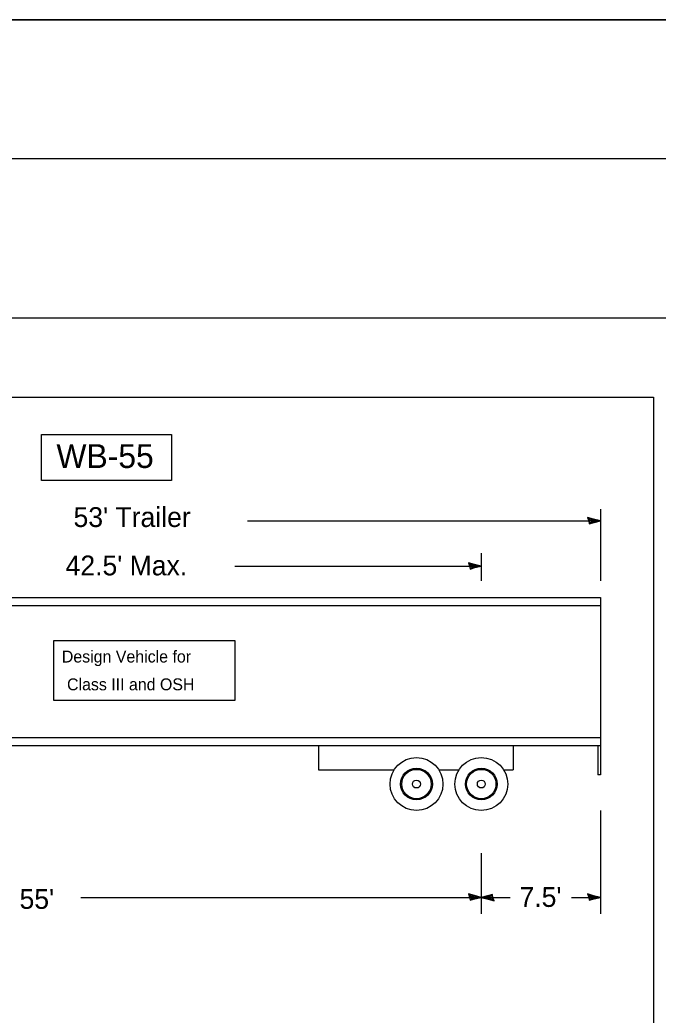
# Model space of a CAD drawing. Extents: x 2145173 to 2147094, y 2149363 to 2149822.
# Drawn here: x 2146719 to 2146765, y 2149731 to 2149802.8 of the extents above; entities that cross this region are included whole.
import ezdxf

# ---------------------------------------------------------------- set-up
doc = ezdxf.new("R2010")
doc.units = 0
for name, color, linetype in [('Design_EX_Roadway Dimensions', 7, 'Continuous'), ('Level 48', 7, 'Continuous'), ('Sheets_50 Reference Boundary', 7, 'Continuous'), ('Sheets_General Details', 7, 'Continuous'), ('Sheets_Printer Plotting Border', 7, 'Continuous'), ('Topo_Building', 7, 'Continuous')]:
    doc.layers.add(name, color=color, linetype=linetype)

msp = doc.modelspace()

# ---------------------------------------------------------------- linework, layer by layer
at = {"layer": 'Design_EX_Roadway Dimensions'}
for p, q in [((2146760.873, 2149767.479), (2146760.873, 2149762.3)), ((2146735.419, 2149766.623), (2146760.873, 2149766.623)), ((2146752.287, 2149764.292), (2146752.287, 2149762.3)), ((2146734.522, 2149763.358), (2146752.287, 2149763.358)), ((2146760.873, 2149745.732), (2146760.873, 2149738.263)), ((2146752.287, 2149742.641), (2146752.287, 2149738.263)), ((2146752.287, 2149742.641), (2146752.287, 2149738.263)), ((2146752.287, 2149742.641), (2146752.287, 2149738.263)), ((2146723.408, 2149739.463), (2146752.287, 2149739.463)), ((2146723.408, 2149739.463), (2146752.287, 2149739.463)), ((2146752.287, 2149739.463), (2146754.363, 2149739.463)), ((2146758.781, 2149739.463), (2146760.873, 2149739.463))]:
    msp.add_line(p, q, dxfattribs=at)
for points in [[(2146760.033, 2149766.641), (2146760.06, 2149766.417), (2146760.415, 2149766.518), (2146760.873, 2149766.623), (2146760.385, 2149766.742), (2146759.957, 2149766.875), (2146760.033, 2149766.641), (2146760.069, 2149766.495), (2146760.564, 2149766.623), (2146760.024, 2149766.793), (2146760.104, 2149766.6), (2146760.33, 2149766.628), (2146760.113, 2149766.687)], [(2146751.446, 2149763.376), (2146751.474, 2149763.152), (2146751.829, 2149763.253), (2146752.287, 2149763.358), (2146751.799, 2149763.477), (2146751.371, 2149763.61), (2146751.446, 2149763.376), (2146751.483, 2149763.23), (2146751.978, 2149763.358), (2146751.437, 2149763.528), (2146751.517, 2149763.335), (2146751.744, 2149763.363), (2146751.527, 2149763.422)], [(2146751.446, 2149739.486), (2146751.474, 2149739.262), (2146751.829, 2149739.358), (2146752.287, 2149739.463), (2146751.799, 2149739.587), (2146751.371, 2149739.72), (2146751.446, 2149739.486), (2146751.483, 2149739.34), (2146751.978, 2149739.468), (2146751.437, 2149739.637), (2146751.517, 2149739.445), (2146751.744, 2149739.472), (2146751.527, 2149739.532)], [(2146751.446, 2149739.486), (2146751.474, 2149739.262), (2146751.829, 2149739.358), (2146752.287, 2149739.463), (2146751.799, 2149739.587), (2146751.371, 2149739.72), (2146751.446, 2149739.486), (2146751.483, 2149739.34), (2146751.978, 2149739.468), (2146751.437, 2149739.637), (2146751.517, 2149739.445), (2146751.744, 2149739.472), (2146751.527, 2149739.532)], [(2146753.127, 2149739.44), (2146753.1, 2149739.669), (2146752.745, 2149739.569), (2146752.287, 2149739.463), (2146752.774, 2149739.344), (2146753.203, 2149739.211), (2146753.127, 2149739.44), (2146753.09, 2149739.591), (2146752.596, 2149739.463), (2146753.136, 2149739.294), (2146753.056, 2149739.486), (2146752.829, 2149739.459), (2146753.047, 2149739.399)], [(2146760.033, 2149739.486), (2146760.06, 2149739.262), (2146760.415, 2149739.358), (2146760.873, 2149739.463), (2146760.385, 2149739.582), (2146759.957, 2149739.72), (2146760.033, 2149739.486), (2146760.069, 2149739.335), (2146760.564, 2149739.463), (2146760.024, 2149739.637), (2146760.104, 2149739.445), (2146760.33, 2149739.472), (2146760.113, 2149739.532)]]:
    msp.add_lwpolyline(points, dxfattribs=at)
msp.add_lwpolyline([(2146721.467, 2149757.991), (2146734.518, 2149757.991), (2146734.518, 2149753.667), (2146721.467, 2149753.667)], close=True, dxfattribs=at)
at = {"layer": 'Level 48'}
msp.add_lwpolyline([(2146414.15, 2149802.771), (2147094.15, 2149802.771), (2147094.15, 2149362.771), (2146414.15, 2149362.771)], close=True, dxfattribs=at)
at = {"layer": 'Sheets_50 Reference Boundary'}
msp.add_lwpolyline([(2146454.15, 2149792.767), (2147084.15, 2149792.767), (2147084.15, 2149392.771), (2146454.15, 2149392.771)], close=True, dxfattribs=at)
at = {"layer": 'Sheets_General Details'}
msp.add_line((2147094.15, 2149802.771), (2146414.15, 2149802.771), dxfattribs=at)
for points in [[(2146454.15, 2149792.771), (2147084.15, 2149792.771), (2147084.15, 2149372.771), (2146454.15, 2149372.771)], [(2146575.803, 2149781.285), (2146770.424, 2149781.285), (2146770.424, 2149655.354), (2146575.803, 2149655.354)], [(2146581.527, 2149775.561), (2146764.7, 2149775.561), (2146764.7, 2149661.078), (2146581.527, 2149661.078)]]:
    msp.add_lwpolyline(points, close=True, dxfattribs=at)
at = {"layer": 'Sheets_Printer Plotting Border'}
msp.add_lwpolyline([(2146414.15, 2149362.771), (2147094.15, 2149362.771), (2147094.15, 2149802.771), (2146414.15, 2149802.771)], close=True, dxfattribs=at)
at = {"layer": 'Topo_Building'}
for p, q in [((2146700.197, 2149761.096), (2146760.873, 2149761.096)), ((2146700.197, 2149761.096), (2146760.873, 2149761.096)), ((2146760.873, 2149761.096), (2146760.873, 2149750.408)), ((2146760.873, 2149761.096), (2146760.873, 2149750.408)), ((2146700.197, 2149760.519), (2146760.873, 2149760.519)), ((2146700.197, 2149760.519), (2146760.873, 2149760.519)), ((2146700.197, 2149750.985), (2146760.873, 2149750.985)), ((2146700.197, 2149750.985), (2146760.873, 2149750.985)), ((2146700.197, 2149750.408), (2146760.873, 2149750.408)), ((2146700.197, 2149750.408), (2146760.873, 2149750.408)), ((2146740.55, 2149750.403), (2146740.55, 2149748.672)), ((2146740.55, 2149750.403), (2146740.55, 2149748.672)), ((2146754.576, 2149750.403), (2146754.576, 2149748.672)), ((2146754.576, 2149750.403), (2146754.576, 2149748.672)), ((2146760.683, 2149750.408), (2146760.683, 2149748.315)), ((2146760.683, 2149750.408), (2146760.683, 2149748.315)), ((2146760.873, 2149750.408), (2146760.873, 2149748.315)), ((2146760.873, 2149750.408), (2146760.873, 2149748.315)), ((2146740.55, 2149748.672), (2146746.011, 2149748.672)), ((2146740.55, 2149748.672), (2146746.011, 2149748.672)), ((2146749.216, 2149748.672), (2146750.684, 2149748.672)), ((2146749.216, 2149748.672), (2146750.684, 2149748.672)), ((2146753.89, 2149748.672), (2146754.576, 2149748.672)), ((2146753.89, 2149748.672), (2146754.576, 2149748.672)), ((2146760.873, 2149748.315), (2146760.683, 2149748.315)), ((2146760.873, 2149748.315), (2146760.683, 2149748.315))]:
    msp.add_line(p, q, dxfattribs=at)
for points in [[(2146720.581, 2149772.854), (2146729.955, 2149772.854), (2146729.955, 2149769.537), (2146720.581, 2149769.537)], [(2146721.467, 2149757.991), (2146734.518, 2149757.991), (2146734.518, 2149753.667), (2146721.467, 2149753.667)]]:
    msp.add_lwpolyline(points, close=True, dxfattribs=at)
for centre, radius in [((2146747.612, 2149747.64), 1.908), ((2146747.612, 2149747.64), 1.908), ((2146752.287, 2149747.64), 1.908), ((2146752.287, 2149747.64), 1.908), ((2146747.612, 2149747.64), 1.145), ((2146747.612, 2149747.64), 1.145), ((2146747.612, 2149747.64), 1.059), ((2146747.612, 2149747.64), 1.059), ((2146752.287, 2149747.64), 1.145), ((2146752.287, 2149747.64), 1.145), ((2146752.287, 2149747.64), 1.059), ((2146752.287, 2149747.64), 1.059), ((2146747.612, 2149747.64), 0.286), ((2146747.612, 2149747.64), 0.286), ((2146752.287, 2149747.64), 0.286), ((2146752.287, 2149747.64), 0.286)]:
    msp.add_circle(centre, radius, dxfattribs=at)

# ---------------------------------------------------------------- texts
at = {"layer": 'Design_EX_Roadway Dimensions'}
for s, height, p in [("53' Trailer", 1.43104, (2146722.883, 2149766.184)), ("42.5' Max.", 1.431, (2146722.312, 2149762.694)), ('Design Vehicle for', 0.85862, (2146722.039, 2149756.407)), ('Class III and OSH', 0.85862, (2146722.414, 2149754.403)), ("55'", 1.431, (2146718.989, 2149738.634)), ("7.5'", 1.431, (2146755.044, 2149738.774))]:
    msp.add_text(s, height=height, dxfattribs=at).set_placement(p)
at = {"layer": 'Topo_Building'}
for s, height, p in [('WB-55', 1.7172, (2146721.649, 2149770.442)), ('Design Vehicle for', 0.85862, (2146722.039, 2149756.407)), ('Class III and OSH', 0.85862, (2146722.414, 2149754.403))]:
    msp.add_text(s, height=height, dxfattribs=at).set_placement(p)

doc.saveas('drawing.dxf')
